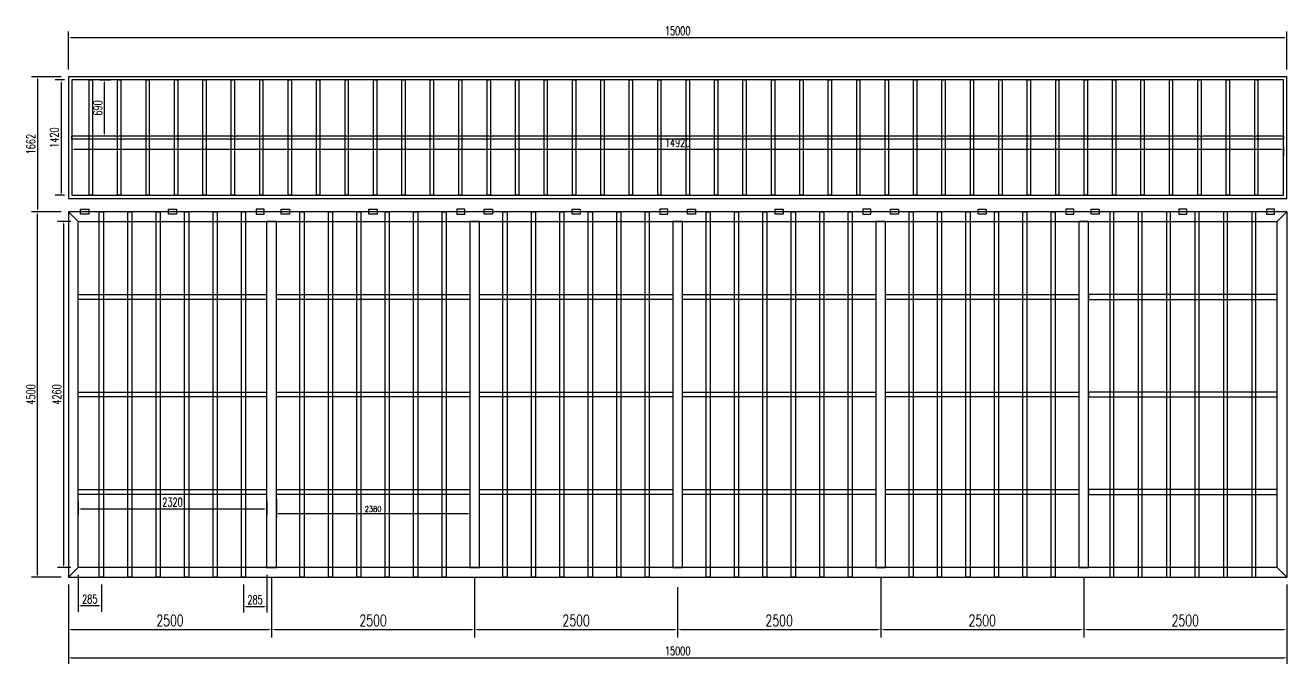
# Model space of a CAD drawing. Extents: x 833816 to 4746262, y -3629782 to -1973088.
# Drawn here: x 2463086 to 2478619, y -2604008 to -2596148 of the extents above; entities that cross this region are included whole.
import ezdxf

# ---------------------------------------------------------------- set-up
doc = ezdxf.new("R2010")
doc.units = 0
doc.header["$LTSCALE"] = 1000
doc.header["$MEASUREMENT"] = 0
doc.header["$PDMODE"] = 32
for name, color, linetype in [('L-TEXT文字标注', 7, 'Continuous'), ('W-STEEL_FRAME钢架', 3, 'Continuous'), ('W-STEEL_KEEL钢龙骨', 5, 'Continuous')]:
    doc.layers.add(name, color=color, linetype=linetype)
doc.styles.add('STANDARD_T3', font='simplex.shx', dxfattribs={"width": 0.7, "bigfont": 'gbcbig.shx'})
doc.dimstyles.new('W&&20', dxfattribs={"dimtxt": 70, "dimasz": 20, "dimexe": 50, "dimexo": 60, "dimgap": 20, "dimtad": 1, "dimdec": 0, "dimzin": 0, "dimdsep": 46, "dimtxsty": 'STANDARD_T3', "dimcen": 0.09, "dimclrd": 1, "dimclre": 1, "dimclrt": 7, "dimazin": 2, "dimtfac": 1, "dimtdec": 0, "dimtix": 1, "dimtmove": 1, "dimatfit": 3, "dimfxl": 100, "dimtolj": 1, "dimtzin": 0, "dimarcsym": 0})
doc.dimstyles.new('W&&30', dxfattribs={"dimtxt": 105, "dimasz": 30, "dimexe": 75, "dimexo": 90, "dimgap": 30, "dimtad": 1, "dimdec": 0, "dimzin": 0, "dimdsep": 46, "dimtxsty": 'STANDARD_T3', "dimcen": 0.09, "dimclrd": 1, "dimclre": 1, "dimclrt": 7, "dimazin": 2, "dimtfac": 1, "dimtdec": 0, "dimtix": 1, "dimtmove": 2, "dimatfit": 3, "dimfxl": 100, "dimtolj": 1, "dimtzin": 0, "dimarcsym": 0})
doc.dimstyles.new('W&&40', dxfattribs={"dimtxt": 140, "dimasz": 40, "dimexe": 100, "dimexo": 120, "dimgap": 40, "dimtad": 1, "dimdec": 0, "dimzin": 0, "dimdsep": 46, "dimtxsty": 'STANDARD_T3', "dimcen": 0.09, "dimclrd": 1, "dimclre": 1, "dimclrt": 7, "dimazin": 2, "dimtfac": 1, "dimtdec": 0, "dimtix": 1, "dimtmove": 2, "dimatfit": 3, "dimfxl": 100, "dimtolj": 1, "dimtzin": 0, "dimarcsym": 0})

# ---------------------------------------------------------------- blocks, each defined once
blk = doc.blocks.new('*D264')
at = {"layer": 'Defpoints', "color": 0, "transparency": 16777216}
for p in [(2463238, -2598443), (2463619, -2598443), (2463619, -2602943)]:
    blk.add_point(p, dxfattribs=at)
at = {"layer": 'W-STEEL_FRAME钢架', "color": 1, "lineweight": -2, "transparency": 16777216}
for p, q in [((2463529, -2598443), (2463163, -2598443)), ((2463238, -2602913), (2463238, -2598473)), ((2463529, -2602943), (2463163, -2602943))]:
    blk.add_line(p, q, dxfattribs=at)
at = {"layer": 'W-STEEL_FRAME钢架', "color": 1, "transparency": 16777216}
for points in [[(2463233, -2598473), (2463243, -2598473), (2463238, -2598443)], [(2463233, -2602913), (2463243, -2602913), (2463238, -2602943)]]:
    blk.add_solid(points, dxfattribs=at)
at = {"layer": 'W-STEEL_FRAME钢架', "color": 7, "transparency": 16777216, "insert": (2463155, -2600693), "char_height": 105, "attachment_point": 5, "rotation": 90, "style": 'STANDARD_T3'}
blk.add_mtext('\\A1;4500', dxfattribs=at)
blk = doc.blocks.new('*U248')
at = {"layer": 'W-STEEL_KEEL钢龙骨'}
blk.add_lwpolyline([(-25, -2250), (-25, 2250), (25, 2250), (25, -2250)], close=True, dxfattribs=at)
blk = doc.blocks.new('*U249')
at = {"layer": 'W-STEEL_FRAME钢架', "color": 0, "linetype": 'ByBlock', "lineweight": -2, "transparency": 16777216}
for p in [(0, 0), (350, 0), (700, 0), (1050, 0), (1400, 0), (1750, 0)]:
    blk.add_blockref('*U248', p, dxfattribs=at)
blk = doc.blocks.new('*D265')
at = {"layer": 'Defpoints', "color": 0, "transparency": 16777216}
for p in [(2463739, -2602823), (2464024, -2602943), (2463739, -2603295)]:
    blk.add_point(p, dxfattribs=at)
at = {"layer": 'W-STEEL_FRAME钢架', "color": 1, "lineweight": -2, "transparency": 16777216}
for p, q in [((2463739, -2602913), (2463739, -2603370)), ((2464024, -2603033), (2464024, -2603370)), ((2463994, -2603295), (2463769, -2603295))]:
    blk.add_line(p, q, dxfattribs=at)
at = {"layer": 'W-STEEL_FRAME钢架', "color": 1, "transparency": 16777216}
for points in [[(2463769, -2603290), (2463769, -2603300), (2463739, -2603295)], [(2463994, -2603290), (2463994, -2603300), (2464024, -2603295)]]:
    blk.add_solid(points, dxfattribs=at)
at = {"layer": 'W-STEEL_FRAME钢架', "color": 7, "transparency": 16777216, "insert": (2463881, -2603212), "char_height": 105, "attachment_point": 5, "style": 'STANDARD_T3'}
blk.add_mtext('\\A1;285', dxfattribs=at)
blk = doc.blocks.new('*U250')
at = {"layer": 'W-STEEL_FRAME钢架'}
blk.add_lwpolyline([(-20, 710), (20, 710), (20, -710), (-20, -710)], close=True, dxfattribs=at)
blk = doc.blocks.new('*U255')
at = {"layer": 'W-STEEL_FRAME钢架', "color": 0, "linetype": 'ByBlock', "lineweight": -2, "transparency": 16777216}
for p in [(0, 0), (350, 0), (700, 0), (1050, 0), (1400, 0), (1750, 0), (2100, 0), (2450, 0), (2800, 0), (3150, 0), (3500, 0), (3850, 0), (4200, 0), (4550, 0), (4900, 0), (5250, 0), (5600, 0), (5950, 0), (6300, 0), (6650, 0), (7000, 0), (7350, 0), (7700, 0), (8050, 0), (8400, 0), (8750, 0), (9100, 0), (9450, 0), (9800, 0), (10150, 0), (10500, 0), (10850, 0), (11200, 0), (11550, 0), (11900, 0), (12250, 0), (12600, 0), (12950, 0), (13300, 0), (13650, 0), (14000, 0), (14350, 0)]:
    blk.add_blockref('*U250', p, dxfattribs=at)
blk = doc.blocks.new('*D273')
at = {"layer": 'Defpoints', "color": 0, "transparency": 16777216}
for p in [(2463619, -2596781), (2463238, -2598443), (2463619, -2598443)]:
    blk.add_point(p, dxfattribs=at)
at = {"layer": 'W-STEEL_FRAME钢架', "color": 1, "lineweight": -2, "transparency": 16777216}
for p, q in [((2463529, -2596781), (2463163, -2596781)), ((2463238, -2596811), (2463238, -2598413)), ((2463529, -2598443), (2463163, -2598443))]:
    blk.add_line(p, q, dxfattribs=at)
at = {"layer": 'W-STEEL_FRAME钢架', "color": 1, "transparency": 16777216}
for points in [[(2463233, -2596811), (2463243, -2596811), (2463238, -2596781)], [(2463233, -2598413), (2463243, -2598413), (2463238, -2598443)]]:
    blk.add_solid(points, dxfattribs=at)
at = {"layer": 'W-STEEL_FRAME钢架', "color": 7, "transparency": 16777216, "insert": (2463155, -2597612), "char_height": 105, "attachment_point": 5, "rotation": 90, "style": 'STANDARD_T3'}
blk.add_mtext('\\A1;1662', dxfattribs=at)
blk = doc.blocks.new('*D274')
at = {"layer": 'Defpoints', "color": 0, "transparency": 16777216}
for p in [(2478619, -2596299), (2463619, -2596781), (2478619, -2596781)]:
    blk.add_point(p, dxfattribs=at)
at = {"layer": 'W-STEEL_FRAME钢架', "color": 1, "lineweight": -2, "transparency": 16777216}
for p, q in [((2463619, -2596691), (2463619, -2596224)), ((2478619, -2596691), (2478619, -2596224)), ((2463649, -2596299), (2478589, -2596299))]:
    blk.add_line(p, q, dxfattribs=at)
at = {"layer": 'W-STEEL_FRAME钢架', "color": 1, "transparency": 16777216}
for points in [[(2463649, -2596294), (2463649, -2596304), (2463619, -2596299)], [(2478589, -2596294), (2478589, -2596304), (2478619, -2596299)]]:
    blk.add_solid(points, dxfattribs=at)
at = {"layer": 'W-STEEL_FRAME钢架', "color": 7, "transparency": 16777216, "insert": (2471119, -2596217), "char_height": 105, "attachment_point": 5, "style": 'STANDARD_T3'}
blk.add_mtext('\\A1;15000', dxfattribs=at)
blk = doc.blocks.new('*D278')
at = {"layer": 'Defpoints', "color": 0, "transparency": 16777216}
for p in [(2466119, -2602823), (2463619, -2602943), (2466119, -2603585)]:
    blk.add_point(p, dxfattribs=at)
at = {"layer": 'W-STEEL_FRAME钢架', "color": 1, "lineweight": -2, "transparency": 16777216}
for p, q in [((2463619, -2603063), (2463619, -2603685)), ((2466119, -2602943), (2466119, -2603685)), ((2463659, -2603585), (2466079, -2603585))]:
    blk.add_line(p, q, dxfattribs=at)
at = {"layer": 'W-STEEL_FRAME钢架', "color": 1, "transparency": 16777216}
for points in [[(2463659, -2603578), (2463659, -2603592), (2463619, -2603585)], [(2466079, -2603578), (2466079, -2603592), (2466119, -2603585)]]:
    blk.add_solid(points, dxfattribs=at)
at = {"layer": 'W-STEEL_FRAME钢架', "color": 7, "transparency": 16777216, "insert": (2464869, -2603475), "char_height": 140, "attachment_point": 5, "style": 'STANDARD_T3'}
blk.add_mtext('\\A1;2500', dxfattribs=at)
blk = doc.blocks.new('*D279')
at = {"layer": 'Defpoints', "color": 0, "transparency": 16777216}
for p in [(2466119, -2602823), (2468619, -2602823), (2468619, -2603585)]:
    blk.add_point(p, dxfattribs=at)
at = {"layer": 'W-STEEL_FRAME钢架', "color": 1, "lineweight": -2, "transparency": 16777216}
for p, q in [((2466119, -2602943), (2466119, -2603685)), ((2468619, -2602943), (2468619, -2603685)), ((2466159, -2603585), (2468579, -2603585))]:
    blk.add_line(p, q, dxfattribs=at)
at = {"layer": 'W-STEEL_FRAME钢架', "color": 1, "transparency": 16777216}
for points in [[(2466159, -2603578), (2466159, -2603592), (2466119, -2603585)], [(2468579, -2603578), (2468579, -2603592), (2468619, -2603585)]]:
    blk.add_solid(points, dxfattribs=at)
at = {"layer": 'W-STEEL_FRAME钢架', "color": 7, "transparency": 16777216, "insert": (2467369, -2603475), "char_height": 140, "attachment_point": 5, "style": 'STANDARD_T3'}
blk.add_mtext('\\A1;2500', dxfattribs=at)
blk = doc.blocks.new('*D266')
at = {"layer": 'Defpoints', "color": 0, "transparency": 16777216}
for p in [(2466059, -2602823), (2465774, -2602943), (2466059, -2603303)]:
    blk.add_point(p, dxfattribs=at)
at = {"layer": 'W-STEEL_FRAME钢架', "color": 1, "lineweight": -2, "transparency": 16777216}
for p, q in [((2466059, -2602913), (2466059, -2603378)), ((2465774, -2603033), (2465774, -2603378)), ((2465804, -2603303), (2466029, -2603303))]:
    blk.add_line(p, q, dxfattribs=at)
at = {"layer": 'W-STEEL_FRAME钢架', "color": 1, "transparency": 16777216}
for points in [[(2465804, -2603298), (2465804, -2603308), (2465774, -2603303)], [(2466029, -2603298), (2466029, -2603308), (2466059, -2603303)]]:
    blk.add_solid(points, dxfattribs=at)
at = {"layer": 'W-STEEL_FRAME钢架', "color": 7, "transparency": 16777216, "insert": (2465916, -2603221), "char_height": 105, "attachment_point": 5, "style": 'STANDARD_T3'}
blk.add_mtext('\\A1;285', dxfattribs=at)
blk = doc.blocks.new('*U256')
at = {"layer": 'W-STEEL_KEEL钢龙骨'}
blk.add_lwpolyline([(-25, -2250), (-25, 2250), (25, 2250), (25, -2250)], close=True, dxfattribs=at)
blk = doc.blocks.new('*U257')
at = {"layer": 'W-STEEL_FRAME钢架', "color": 0, "linetype": 'ByBlock', "lineweight": -2, "transparency": 16777216}
for p in [(0, 0), (350, 0), (700, 0), (1050, 0), (1400, 0), (1750, 0)]:
    blk.add_blockref('*U256', p, dxfattribs=at)
blk = doc.blocks.new('*U251')
at = {"layer": 'W-STEEL_FRAME钢架'}
for points in [[(1130, -2130), (1250, -2130), (1250, 2130), (1130, 2130)], [(-1250, 1170), (-1250, 1230), (1130, 1230), (1130, 1170)], [(-1250, -30), (-1250, 30), (1130, 30), (1130, -30)], [(-1250, -1230), (-1250, -1170), (1130, -1170), (1130, -1230)]]:
    blk.add_lwpolyline(points, close=True, dxfattribs=at)
blk.add_blockref('*U257', (-935, 0), dxfattribs=at)
blk = doc.blocks.new('*U252')
at = {"layer": 'W-STEEL_FRAME钢架', "color": 0, "linetype": 'ByBlock', "lineweight": -2, "transparency": 16777216}
for p in [(0, 0), (2500, 0), (5000, 0), (7500, 0)]:
    blk.add_blockref('*U251', p, dxfattribs=at)
blk = doc.blocks.new('*U253')
at = {"layer": 'W-STEEL_KEEL钢龙骨'}
blk.add_lwpolyline([(-25, -2250), (-25, 2250), (25, 2250), (25, -2250)], close=True, dxfattribs=at)
blk = doc.blocks.new('*U254')
at = {"layer": 'W-STEEL_FRAME钢架', "color": 0, "linetype": 'ByBlock', "lineweight": -2, "transparency": 16777216}
for p in [(0, 0), (350, 0), (700, 0), (1050, 0), (1400, 0), (1750, 0)]:
    blk.add_blockref('*U253', p, dxfattribs=at)
blk = doc.blocks.new('*D280')
at = {"layer": 'Defpoints', "color": 0, "transparency": 16777216}
for p in [(2468619, -2602823), (2471119, -2602943), (2471119, -2603585)]:
    blk.add_point(p, dxfattribs=at)
at = {"layer": 'W-STEEL_FRAME钢架', "color": 1, "lineweight": -2, "transparency": 16777216}
for p, q in [((2468619, -2602943), (2468619, -2603685)), ((2471119, -2603063), (2471119, -2603685)), ((2468659, -2603585), (2471079, -2603585))]:
    blk.add_line(p, q, dxfattribs=at)
at = {"layer": 'W-STEEL_FRAME钢架', "color": 1, "transparency": 16777216}
for points in [[(2468659, -2603578), (2468659, -2603592), (2468619, -2603585)], [(2471079, -2603578), (2471079, -2603592), (2471119, -2603585)]]:
    blk.add_solid(points, dxfattribs=at)
at = {"layer": 'W-STEEL_FRAME钢架', "color": 7, "transparency": 16777216, "insert": (2469869, -2603475), "char_height": 140, "attachment_point": 5, "style": 'STANDARD_T3'}
blk.add_mtext('\\A1;2500', dxfattribs=at)
blk = doc.blocks.new('*D281')
at = {"layer": 'Defpoints', "color": 0, "transparency": 16777216}
for p in [(2473619, -2602823), (2471119, -2602943), (2473619, -2603585)]:
    blk.add_point(p, dxfattribs=at)
at = {"layer": 'W-STEEL_FRAME钢架', "color": 1, "lineweight": -2, "transparency": 16777216}
for p, q in [((2471119, -2603063), (2471119, -2603685)), ((2473619, -2602943), (2473619, -2603685)), ((2471159, -2603585), (2473579, -2603585))]:
    blk.add_line(p, q, dxfattribs=at)
at = {"layer": 'W-STEEL_FRAME钢架', "color": 1, "transparency": 16777216}
for points in [[(2471159, -2603578), (2471159, -2603592), (2471119, -2603585)], [(2473579, -2603578), (2473579, -2603592), (2473619, -2603585)]]:
    blk.add_solid(points, dxfattribs=at)
at = {"layer": 'W-STEEL_FRAME钢架', "color": 7, "transparency": 16777216, "insert": (2472369, -2603475), "char_height": 140, "attachment_point": 5, "style": 'STANDARD_T3'}
blk.add_mtext('\\A1;2500', dxfattribs=at)
blk = doc.blocks.new('*D282')
at = {"layer": 'Defpoints', "color": 0, "transparency": 16777216}
for p in [(2473619, -2602823), (2476119, -2602823), (2476119, -2603585)]:
    blk.add_point(p, dxfattribs=at)
at = {"layer": 'W-STEEL_FRAME钢架', "color": 1, "lineweight": -2, "transparency": 16777216}
for p, q in [((2473619, -2602943), (2473619, -2603685)), ((2476119, -2602943), (2476119, -2603685)), ((2473659, -2603585), (2476079, -2603585))]:
    blk.add_line(p, q, dxfattribs=at)
at = {"layer": 'W-STEEL_FRAME钢架', "color": 1, "transparency": 16777216}
for points in [[(2473659, -2603578), (2473659, -2603592), (2473619, -2603585)], [(2476079, -2603578), (2476079, -2603592), (2476119, -2603585)]]:
    blk.add_solid(points, dxfattribs=at)
at = {"layer": 'W-STEEL_FRAME钢架', "color": 7, "transparency": 16777216, "insert": (2474869, -2603475), "char_height": 140, "attachment_point": 5, "style": 'STANDARD_T3'}
blk.add_mtext('\\A1;2500', dxfattribs=at)
blk = doc.blocks.new('*D283')
at = {"layer": 'Defpoints', "color": 0, "transparency": 16777216}
for p in [(2476119, -2602823), (2478619, -2602943), (2478619, -2603585)]:
    blk.add_point(p, dxfattribs=at)
at = {"layer": 'W-STEEL_FRAME钢架', "color": 1, "lineweight": -2, "transparency": 16777216}
for p, q in [((2476119, -2602943), (2476119, -2603685)), ((2478619, -2603063), (2478619, -2603685)), ((2476159, -2603585), (2478579, -2603585))]:
    blk.add_line(p, q, dxfattribs=at)
at = {"layer": 'W-STEEL_FRAME钢架', "color": 1, "transparency": 16777216}
for points in [[(2476159, -2603578), (2476159, -2603592), (2476119, -2603585)], [(2478579, -2603578), (2478579, -2603592), (2478619, -2603585)]]:
    blk.add_solid(points, dxfattribs=at)
at = {"layer": 'W-STEEL_FRAME钢架', "color": 7, "transparency": 16777216, "insert": (2477369, -2603475), "char_height": 140, "attachment_point": 5, "style": 'STANDARD_T3'}
blk.add_mtext('\\A1;2500', dxfattribs=at)
blk = doc.blocks.new('*D267')
at = {"layer": 'Defpoints', "color": 0, "transparency": 16777216}
for p in [(2463619, -2602943), (2478619, -2602943), (2478619, -2603933)]:
    blk.add_point(p, dxfattribs=at)
at = {"layer": 'W-STEEL_FRAME钢架', "color": 1, "lineweight": -2, "transparency": 16777216}
for p, q in [((2463619, -2603033), (2463619, -2604008)), ((2478619, -2603033), (2478619, -2604008)), ((2463649, -2603933), (2478589, -2603933))]:
    blk.add_line(p, q, dxfattribs=at)
at = {"layer": 'W-STEEL_FRAME钢架', "color": 1, "transparency": 16777216}
for points in [[(2463649, -2603928), (2463649, -2603938), (2463619, -2603933)], [(2478589, -2603928), (2478589, -2603938), (2478619, -2603933)]]:
    blk.add_solid(points, dxfattribs=at)
at = {"layer": 'W-STEEL_FRAME钢架', "color": 7, "transparency": 16777216, "insert": (2471119, -2603850), "char_height": 105, "attachment_point": 5, "style": 'STANDARD_T3'}
blk.add_mtext('\\A1;15000', dxfattribs=at)
blk = doc.blocks.new('*D289')
at = {"layer": 'Defpoints', "color": 0, "transparency": 16777216}
for p in [(2463659, -2596821), (2463528, -2598241), (2463659, -2598241)]:
    blk.add_point(p, dxfattribs=at)
at = {"layer": 'W-STEEL_FRAME钢架', "color": 1, "lineweight": -2, "transparency": 16777216}
for p, q in [((2463569, -2596821), (2463453, -2596821)), ((2463528, -2596851), (2463528, -2598211)), ((2463569, -2598241), (2463453, -2598241))]:
    blk.add_line(p, q, dxfattribs=at)
at = {"layer": 'W-STEEL_FRAME钢架', "color": 1, "transparency": 16777216}
for points in [[(2463523, -2596851), (2463533, -2596851), (2463528, -2596821)], [(2463523, -2598211), (2463533, -2598211), (2463528, -2598241)]]:
    blk.add_solid(points, dxfattribs=at)
at = {"layer": 'W-STEEL_FRAME钢架', "color": 7, "transparency": 16777216, "insert": (2463445, -2597531), "char_height": 105, "attachment_point": 5, "rotation": 90, "style": 'STANDARD_T3'}
blk.add_mtext('\\A1;1420', dxfattribs=at)
blk = doc.blocks.new('*D290')
at = {"layer": 'Defpoints', "color": 0, "transparency": 16777216}
for p in [(2463914, -2596821), (2464063, -2596821), (2463914, -2597511)]:
    blk.add_point(p, dxfattribs=at)
at = {"layer": 'W-STEEL_FRAME钢架', "color": 1, "lineweight": -2, "transparency": 16777216}
for p, q in [((2464004, -2596821), (2464138, -2596821)), ((2464063, -2597481), (2464063, -2596851)), ((2464004, -2597511), (2464138, -2597511))]:
    blk.add_line(p, q, dxfattribs=at)
at = {"layer": 'W-STEEL_FRAME钢架', "color": 1, "transparency": 16777216}
for points in [[(2464058, -2596851), (2464068, -2596851), (2464063, -2596821)], [(2464058, -2597481), (2464068, -2597481), (2464063, -2597511)]]:
    blk.add_solid(points, dxfattribs=at)
at = {"layer": 'W-STEEL_FRAME钢架', "color": 7, "transparency": 16777216, "insert": (2463980, -2597166), "char_height": 105, "attachment_point": 5, "rotation": 90, "style": 'STANDARD_T3'}
blk.add_mtext('\\A1;690', dxfattribs=at)
blk = doc.blocks.new('*D291')
at = {"layer": 'Defpoints', "color": 0, "transparency": 16777216}
for p in [(2463659, -2597551), (2478579, -2597551), (2478579, -2597675)]:
    blk.add_point(p, dxfattribs=at)
at = {"layer": 'W-STEEL_FRAME钢架', "color": 1, "lineweight": -2, "transparency": 16777216}
for p, q in [((2463659, -2597641), (2463659, -2597750)), ((2463689, -2597675), (2478549, -2597675)), ((2478579, -2597641), (2478579, -2597750))]:
    blk.add_line(p, q, dxfattribs=at)
at = {"layer": 'W-STEEL_FRAME钢架', "color": 1, "transparency": 16777216}
for points in [[(2463689, -2597670), (2463689, -2597680), (2463659, -2597675)], [(2478549, -2597670), (2478549, -2597680), (2478579, -2597675)]]:
    blk.add_solid(points, dxfattribs=at)
at = {"layer": 'W-STEEL_FRAME钢架', "color": 7, "transparency": 16777216, "insert": (2471119, -2597593), "char_height": 105, "attachment_point": 5, "style": 'STANDARD_T3'}
blk.add_mtext('\\A1;14920', dxfattribs=at)
blk = doc.blocks.new('*D292')
at = {"layer": 'Defpoints', "color": 0, "transparency": 16777216}
for p in [(2463739, -2598563), (2463558, -2602823), (2463739, -2602823)]:
    blk.add_point(p, dxfattribs=at)
at = {"layer": 'W-STEEL_FRAME钢架', "color": 1, "lineweight": -2, "transparency": 16777216}
for p, q in [((2463649, -2598563), (2463483, -2598563)), ((2463558, -2598593), (2463558, -2602793)), ((2463649, -2602823), (2463483, -2602823))]:
    blk.add_line(p, q, dxfattribs=at)
at = {"layer": 'W-STEEL_FRAME钢架', "color": 1, "transparency": 16777216}
for points in [[(2463553, -2598593), (2463563, -2598593), (2463558, -2598563)], [(2463553, -2602793), (2463563, -2602793), (2463558, -2602823)]]:
    blk.add_solid(points, dxfattribs=at)
at = {"layer": 'W-STEEL_FRAME钢架', "color": 7, "transparency": 16777216, "insert": (2463475, -2600693), "char_height": 105, "attachment_point": 5, "rotation": 90, "style": 'STANDARD_T3'}
blk.add_mtext('\\A1;4260', dxfattribs=at)
blk = doc.blocks.new('*D293')
at = {"layer": 'Defpoints', "color": 0, "transparency": 16777216}
for p in [(2463739, -2601923), (2466059, -2601923), (2466059, -2602102)]:
    blk.add_point(p, dxfattribs=at)
at = {"layer": 'W-STEEL_FRAME钢架', "color": 1, "lineweight": -2, "transparency": 16777216}
for p, q in [((2463739, -2602013), (2463739, -2602177)), ((2463769, -2602102), (2466029, -2602102)), ((2466059, -2602013), (2466059, -2602177))]:
    blk.add_line(p, q, dxfattribs=at)
at = {"layer": 'W-STEEL_FRAME钢架', "color": 1, "transparency": 16777216}
for points in [[(2463769, -2602097), (2463769, -2602107), (2463739, -2602102)], [(2466029, -2602097), (2466029, -2602107), (2466059, -2602102)]]:
    blk.add_solid(points, dxfattribs=at)
at = {"layer": 'W-STEEL_FRAME钢架', "color": 7, "transparency": 16777216, "insert": (2464899, -2602019), "char_height": 105, "attachment_point": 5, "style": 'STANDARD_T3'}
blk.add_mtext('\\A1;2320', dxfattribs=at)
blk = doc.blocks.new('*D868')
at = {"layer": 'Defpoints', "color": 0, "transparency": 16777216}
for p in [(2466179, -2601923), (2468559, -2601923), (2468559, -2602158)]:
    blk.add_point(p, dxfattribs=at)
at = {"layer": 'L-TEXT文字标注', "color": 1, "lineweight": -2, "transparency": 16777216}
for p, q in [((2466179, -2601983), (2466179, -2602208)), ((2468559, -2601983), (2468559, -2602208)), ((2466199, -2602158), (2468539, -2602158))]:
    blk.add_line(p, q, dxfattribs=at)
at = {"layer": 'L-TEXT文字标注', "color": 1, "transparency": 16777216}
for points in [[(2466199, -2602155), (2466199, -2602161), (2466179, -2602158)], [(2468539, -2602155), (2468539, -2602161), (2468559, -2602158)]]:
    blk.add_solid(points, dxfattribs=at)
at = {"layer": 'L-TEXT文字标注', "color": 7, "transparency": 16777216, "insert": (2467369, -2602103), "char_height": 70, "attachment_point": 5, "style": 'STANDARD_T3'}
blk.add_mtext('\\A1;2380', dxfattribs=at)

msp = doc.modelspace()

# ---------------------------------------------------------------- linework, layer by layer
at = {"layer": 'L-TEXT文字标注'}
for points in [[(2463768.5, -2598412.9), (2463868.5, -2598412.9), (2463868.5, -2598472.9), (2463768.5, -2598472.9)], [(2464848.5, -2598412.9), (2464948.5, -2598412.9), (2464948.5, -2598472.9), (2464848.5, -2598472.9)], [(2466028.5, -2598412.9), (2465928.5, -2598412.9), (2465928.5, -2598472.9), (2466028.5, -2598472.9)], [(2466238.5, -2598412.9), (2466338.5, -2598412.9), (2466338.5, -2598472.9), (2466238.5, -2598472.9)], [(2467318.5, -2598412.9), (2467418.5, -2598412.9), (2467418.5, -2598472.9), (2467318.5, -2598472.9)], [(2468498.5, -2598412.9), (2468398.5, -2598412.9), (2468398.5, -2598472.9), (2468498.5, -2598472.9)], [(2468738.5, -2598412.9), (2468838.5, -2598412.9), (2468838.5, -2598472.9), (2468738.5, -2598472.9)], [(2469818.5, -2598412.9), (2469918.5, -2598412.9), (2469918.5, -2598472.9), (2469818.5, -2598472.9)], [(2470998.5, -2598412.9), (2470898.5, -2598412.9), (2470898.5, -2598472.9), (2470998.5, -2598472.9)], [(2471238.5, -2598412.9), (2471338.5, -2598412.9), (2471338.5, -2598472.9), (2471238.5, -2598472.9)], [(2472318.5, -2598412.9), (2472418.5, -2598412.9), (2472418.5, -2598472.9), (2472318.5, -2598472.9)], [(2473498.5, -2598412.9), (2473398.5, -2598412.9), (2473398.5, -2598472.9), (2473498.5, -2598472.9)], [(2473738.5, -2598412.9), (2473838.5, -2598412.9), (2473838.5, -2598472.9), (2473738.5, -2598472.9)], [(2474818.5, -2598412.9), (2474918.5, -2598412.9), (2474918.5, -2598472.9), (2474818.5, -2598472.9)], [(2475998.5, -2598412.9), (2475898.5, -2598412.9), (2475898.5, -2598472.9), (2475998.5, -2598472.9)], [(2476208.5, -2598412.9), (2476308.5, -2598412.9), (2476308.5, -2598472.9), (2476208.5, -2598472.9)], [(2477388.5, -2598412.9), (2477288.5, -2598412.9), (2477288.5, -2598472.9), (2477388.5, -2598472.9)], [(2478468.5, -2598412.9), (2478368.5, -2598412.9), (2478368.5, -2598472.9), (2478468.5, -2598472.9)]]:
    msp.add_lwpolyline(points, close=True, dxfattribs=at)
at = {"layer": 'W-STEEL_FRAME钢架'}
for points in [[(2463618.5, -2598280.8), (2478618.5, -2598280.8), (2478618.5, -2596780.8), (2463618.5, -2596780.8)], [(2463658.5, -2598240.8), (2478578.5, -2598240.8), (2478578.5, -2596820.8), (2463658.5, -2596820.8)], [(2463658.5, -2597550.8), (2463658.5, -2597510.8), (2478578.5, -2597510.8), (2478578.5, -2597550.8)], [(2463618.5, -2602942.9), (2463738.5, -2602822.9), (2463738.5, -2598562.9), (2463618.5, -2598442.9)], [(2478498.5, -2598562.9), (2478618.5, -2598442.9), (2463618.5, -2598442.9), (2463738.5, -2598562.9)], [(2466058.5, -2602822.9), (2466178.5, -2602822.9), (2466178.5, -2598562.9), (2466058.5, -2598562.9)], [(2478618.5, -2602942.9), (2478498.5, -2602822.9), (2478498.5, -2598562.9), (2478618.5, -2598442.9)], [(2463738.5, -2599522.9), (2463738.5, -2599462.9), (2466058.5, -2599462.9), (2466058.5, -2599522.9)], [(2478498.5, -2599522.9), (2478498.5, -2599462.9), (2476178.5, -2599462.9), (2476178.5, -2599522.9)], [(2463738.5, -2600722.9), (2463738.5, -2600662.9), (2466058.5, -2600662.9), (2466058.5, -2600722.9)], [(2478498.5, -2600722.9), (2478498.5, -2600662.9), (2476178.5, -2600662.9), (2476178.5, -2600722.9)], [(2463738.5, -2601922.9), (2463738.5, -2601862.9), (2466058.5, -2601862.9), (2466058.5, -2601922.9)], [(2478498.5, -2601922.9), (2478498.5, -2601862.9), (2476178.5, -2601862.9), (2476178.5, -2601922.9)], [(2478618.5, -2602942.9), (2478498.5, -2602822.9), (2463738.5, -2602822.9), (2463618.5, -2602942.9)]]:
    msp.add_lwpolyline(points, close=True, dxfattribs=at)

# ---------------------------------------------------------------- block references
for name, p in [('*U255', (2463893.5, -2597530.8)), ('*U249', (2464023.5, -2600692.9)), ('*U252', (2467428.5, -2600692.9))]:
    msp.add_blockref(name, p, dxfattribs=at)
at = {"layer": 'W-STEEL_FRAME钢架', "xscale": -1}
msp.add_blockref('*U254', (2478213.5, -2600692.9), dxfattribs=at)

# ---------------------------------------------------------------- dimensions: what is measured, and where the dimension line sits
at = {"layer": 'L-TEXT文字标注'}
dim = msp.add_linear_dim(base=(2468558.5, -2602157.9), p1=(2466178.5, -2601922.9), p2=(2468558.5, -2601922.9), dimstyle='W&&20', dxfattribs=at)
dim.commit()
dim.dimension.update_dxf_attribs({"geometry": '*D868', "text_midpoint": (2467368.5, -2602102.9)})
at = {"layer": 'W-STEEL_FRAME钢架'}
for base, p1, p2, dimstyle, picture, middle in [((2478618.5, -2596299.1), (2463618.5, -2596780.8), (2478618.5, -2596780.8), 'W&&30', '*D274', (2471118.5, -2596216.6)), ((2466118.5, -2603585), (2463618.5, -2602942.9), (2466118.5, -2602822.9), 'W&&40', '*D278', (2464868.5, -2603475)), ((2463738.5, -2603294.7), (2464023.5, -2602942.9), (2463738.5, -2602822.9), 'W&&30', '*D265', (2463881, -2603212.2)), ((2466058.5, -2603303.3), (2465773.5, -2602942.9), (2466058.5, -2602822.9), 'W&&30', '*D266', (2465916, -2603220.8)), ((2468618.5, -2603585), (2466118.5, -2602822.9), (2468618.5, -2602822.9), 'W&&40', '*D279', (2467368.5, -2603475)), ((2471118.5, -2603585), (2468618.5, -2602822.9), (2471118.5, -2602942.9), 'W&&40', '*D280', (2469868.5, -2603475)), ((2473618.5, -2603585), (2471118.5, -2602942.9), (2473618.5, -2602822.9), 'W&&40', '*D281', (2472368.5, -2603475)), ((2476118.5, -2603585), (2473618.5, -2602822.9), (2476118.5, -2602822.9), 'W&&40', '*D282', (2474868.5, -2603475)), ((2478618.5, -2603585), (2476118.5, -2602822.9), (2478618.5, -2602942.9), 'W&&40', '*D283', (2477368.5, -2603475)), ((2478618.5, -2603932.7), (2463618.5, -2602942.9), (2478618.5, -2602942.9), 'W&&30', '*D267', (2471118.5, -2603850.2))]:
    dim = msp.add_linear_dim(base=base, p1=p1, p2=p2, dimstyle=dimstyle, dxfattribs=at)
    dim.commit()
    dim.dimension.update_dxf_attribs({"geometry": picture, "text_midpoint": middle})
for p1, picture, middle in [((2463618.5, -2596780.8), '*D273', (2463155, -2597611.9)), ((2463618.5, -2602942.9), '*D264', (2463155, -2600692.9))]:
    dim = msp.add_linear_dim(base=(2463237.5, -2598442.9), p1=p1, p2=(2463618.5, -2598442.9), angle=90, dimstyle='W&&30', dxfattribs=at)
    dim.commit()
    dim.dimension.update_dxf_attribs({"geometry": picture, "text_midpoint": middle})
for p1, p2, distance, picture, middle in [((2463658.5, -2596820.8), (2463658.5, -2598240.8), -130.8, '*D289', (2463445.2, -2597530.8)), ((2463913.5, -2597510.8), (2463913.5, -2596820.8), -149.3, '*D290', (2463980.3, -2597165.8)), ((2463658.5, -2597550.8), (2478578.5, -2597550.8), -124.2, '*D291', (2471118.5, -2597592.5)), ((2463738.5, -2598562.9), (2463738.5, -2602822.9), -180.6, '*D292', (2463475.4, -2600692.9)), ((2463738.5, -2601922.9), (2466058.5, -2601922.9), -178.9, '*D293', (2464898.5, -2602019.3))]:
    dim = msp.add_aligned_dim(p1=p1, p2=p2, distance=distance, dimstyle='W&&30', dxfattribs=at)
    dim.commit()
    dim.dimension.update_dxf_attribs({"geometry": picture, "text_midpoint": middle})

doc.saveas('drawing.dxf')
